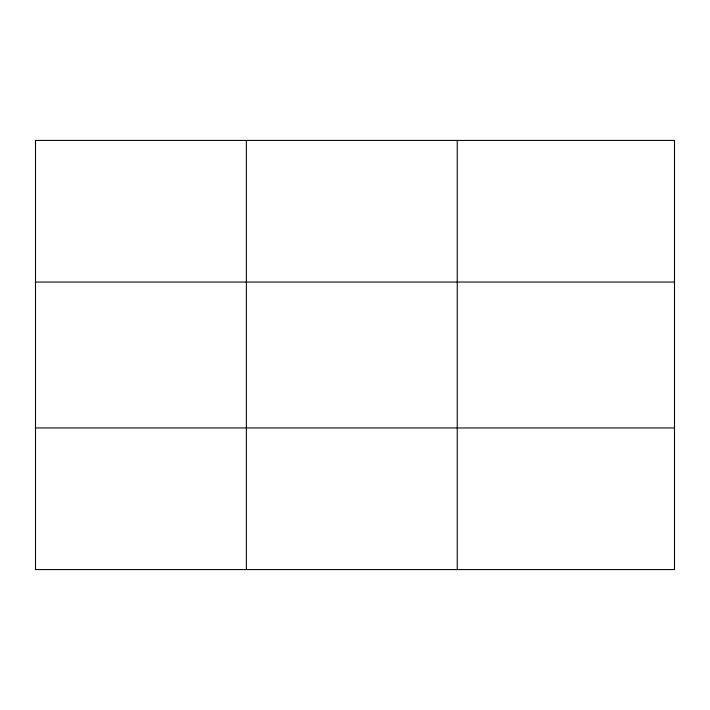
<?xml version="1.0" encoding="UTF-8"?>
<svg xmlns="http://www.w3.org/2000/svg" width="710" height="710" viewBox="0 0 710 710"><rect width="100%" height="100%" fill="white"/><g stroke="black" fill="none" stroke-linecap="round" stroke-linejoin="round"><path stroke-width="1.06" d="M246.37 569.571L246.37 140.429M457.24 569.571L457.24 140.429M35.5 282.048L674.5 282.048M35.5 427.952L674.5 427.952M674.5 140.429L674.5 569.571L35.5 569.571L35.5 140.429L674.5 140.429"/></g></svg>
